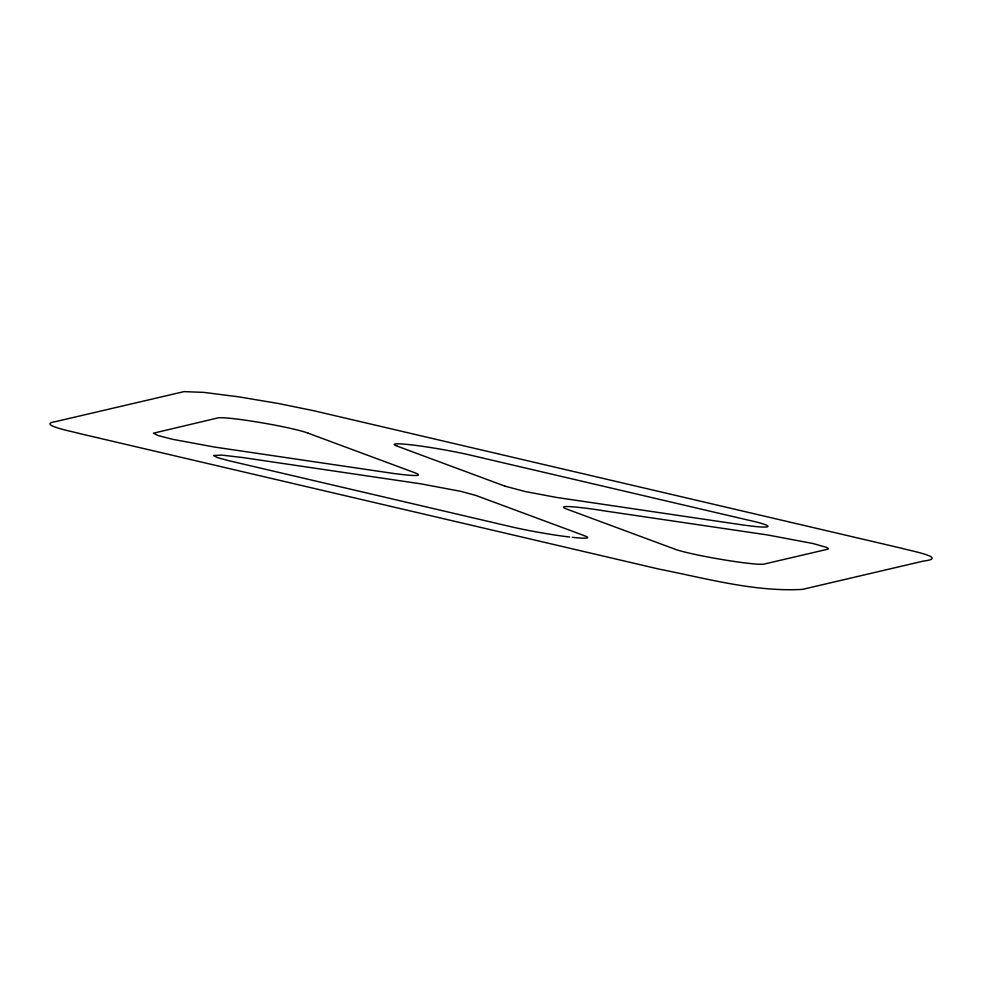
<?xml version="1.0" encoding="UTF-8"?>
<svg xmlns="http://www.w3.org/2000/svg" width="982" height="982" viewBox="0 0 982 982"><rect width="100%" height="100%" fill="white"/><g stroke="black" fill="none" stroke-linecap="round" stroke-linejoin="round"><path stroke-width="1.47" d="M803.116 589.237L923.522 561.053C950.085 557.874 907.123 550.129 902.544 548.472L314.314 410.857L278.581 403.541L238.896 396.863L203.949 392.395L184.027 391.622L55.446 421.646C35.254 424.629 76.67 432.399 79.456 433.528L658.91 569.094C706.083 578.324 754.323 592.085 802.515 589.384M827.544 549.269L828.55 548.594L826.414 547.342L813.01 543.525L767.703 534.981A64.922 4.529 9.9 0 0 765.825 534.699L602.347 510.591C600.444 510.051 545.415 502.048 569.621 510.137L676.316 549.687A47.136 3.29 9.9 0 0 716.283 558.537L720.223 559.224A47.136 3.29 9.9 0 0 763.603 564.196L827.335 549.306M572.26 537.314L572.678 537.363A47.222 3.29 9.9 0 0 586.168 536.393L584.118 535.595M746.688 525.468C773.362 529.126 776.185 526.217 748.174 520.116L468.549 454.703A47.222 3.29 9.9 0 0 412.317 444.969L409.322 444.637A47.222 3.29 9.9 0 0 395.832 445.607L397.391 446.221M745.473 525.309L739.385 524.462A64.922 4.529 9.9 0 1 737.531 524.192L556.205 497.383L525.198 491.54L505.067 486.188M397.489 446.258L504.871 486.115M308.287 433.234L412.379 471.863C433.823 479.179 391.72 473.312 388.172 472.673L216.175 447.301A64.922 4.529 9.9 0 1 214.297 447.019L172.513 439.285L158.114 435.554L153.425 433.197L218.397 417.804A47.136 3.29 9.9 0 1 261.777 422.776L265.741 423.463A47.136 3.29 9.9 0 1 305.586 432.289L308.09 433.16M584.02 535.558L475.939 495.456L460.546 491.295L420.799 483.831L244.469 457.808A64.922 4.529 9.9 0 0 242.615 457.538L221.871 455.12L213.536 455.501L217.488 457.612L228.646 460.668L513.451 527.297A47.222 3.29 9.9 0 0 569.683 537.031"/></g></svg>
